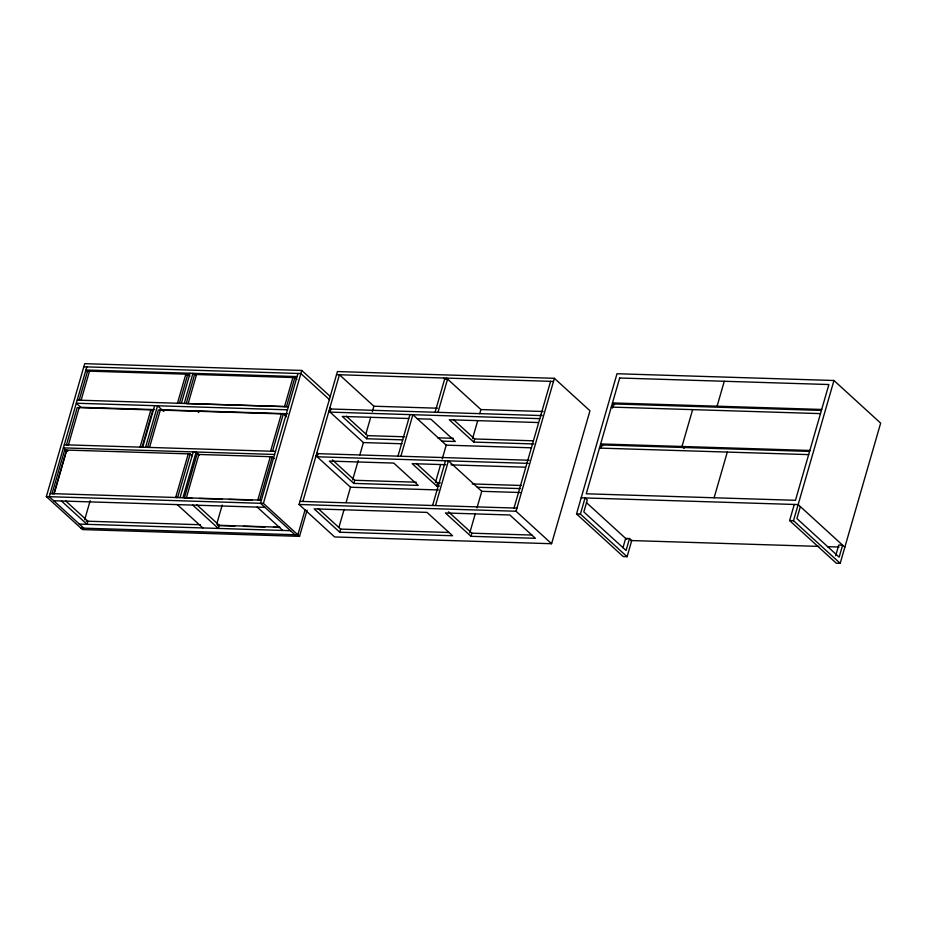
<?xml version="1.0" encoding="UTF-8"?>
<svg xmlns="http://www.w3.org/2000/svg" width="927" height="927" viewBox="0 0 927 927"><rect width="100%" height="100%" fill="white"/><g stroke="black" fill="none" stroke-linecap="round" stroke-linejoin="round"><path stroke-width="1.39" d="M307.104 510.117L299.537 536.351L82.48 529.584L46.35 496.605L84.716 363.674L301.773 370.441L330.464 396.629M86.814 366.883L49.258 496.698L83.801 528.158M79.154 400.174L87.555 371.101L187.799 374.218L189.873 376.119M54.114 493.685L66.709 450.07L190.197 453.917L192.271 455.806M81.101 400.232L89.49 371.159M79.166 407.66L68.378 445.053L66.443 444.983L77.231 407.602L152.781 409.954L141.993 447.347L140.058 447.277L150.846 409.896M84.67 519.746L90.174 500.673M142.654 447.208L154.647 405.667M145.562 447.301L157.555 405.759L163.824 411.484M147.578 447.428L158.366 410.035L283.314 413.94L286.431 416.779M149.514 447.486L160.301 410.105M177.474 403.233L185.863 374.16L186.976 375.18M179.409 403.303L187.799 374.218M181.344 403.361L190.035 373.245M184.253 403.454L192.943 373.338L195.018 375.226M188.158 403.604L196.559 374.52M190.197 453.917L177.613 497.532L175.678 497.475L188.262 453.859L189.375 454.867M180.035 497.625L193.187 452.063L196.095 452.156L199.224 455.018M182.943 497.718L196.095 452.156M186.304 498.077L198.888 454.462M216.709 524.126L222.213 505.041M270.58 451.264L281.379 413.871M284.531 406.605L292.932 377.532M257.741 500.302L270.325 456.687L271.437 457.706M272.526 451.322L283.314 413.94M294.867 377.59L286.478 406.663L186.223 403.546L194.612 374.462L294.867 377.59L296.941 379.479M259.676 500.371L272.26 456.744L196.953 454.404L184.369 498.019L192.016 498.262M297.973 373.465L260.499 503.28L294.96 534.74M299.537 536.351L263.407 503.373L301.773 370.441M299.062 504.473L337.428 371.553L554.392 378.309L589.966 410.788L551.6 543.72L334.635 536.953L299.062 504.473L516.026 511.24L551.6 543.72M302.862 501.449L339.433 374.751L373.894 406.223L437.521 408.204M316.953 452.643L318.065 453.662L317.161 456.779L528.32 463.361M329.838 407.984L330.951 409.004L330.058 412.121L539.769 418.656M305.041 509.977L297.868 534.833L80.811 528.066M338.923 527.382L344.114 509.375M346.119 502.457L350.51 487.22L316.049 455.76M352.608 479.954L358.204 460.568M359.803 455.03L363.407 442.561L328.946 411.101M365.898 433.917L370.696 417.301M372.295 411.762L373.894 406.223M339.722 532.214L314.16 508.865L426.999 512.388L452.573 535.736L339.722 532.214L340.626 529.097L318.251 508.668M353.813 483.407L329.363 461.078L393.778 463.083L418.228 485.412L353.813 483.407L354.717 480.29L332.387 459.896M402.781 439.873L366.71 438.749L367.602 435.632L346.339 416.211M397.973 456.154L409.966 414.612M400.881 456.235L412.874 414.705L446.223 445.145L531.298 447.799M435.076 412.248L444.67 379.016L443.558 377.996M437.984 412.341L447.579 379.108L444.67 379.016M435.423 482.538L440.626 464.531M442.225 458.992L446.223 445.145M439.433 486.072L436.629 485.991L437.532 482.874L416.269 463.454M432.712 505.088L445.505 460.777M435.62 505.18L448.413 460.87L481.762 491.31L520.29 492.515M472.527 438.633L477.729 420.638M479.722 413.709L480.928 409.56L446.466 378.089M533.778 443.952L473.732 442.086L474.636 438.969L453.373 419.549M469.769 532.851L475.366 513.465M476.965 507.926L481.762 491.31M470.974 536.304L445.412 512.967L509.815 514.972L535.389 538.309L470.974 536.304L471.878 533.187L448.436 511.797M514.021 508.031L550.592 381.333M516.026 511.24L554.392 378.309M622.956 547.718L625.644 538.413L629.526 538.541L631.739 540.568L627.092 556.687L623.222 556.559L576.536 513.94L617 373.743L833.964 380.499L880.65 423.129L840.186 563.326L836.305 563.21L789.619 520.58L794.277 504.462M627.092 556.687L580.406 514.056L585.053 497.938L587.278 499.966L583.825 511.936L626.073 550.499L629.526 538.541M600.951 447.718L601.75 444.948L809.538 451.426M612.388 408.112L613.593 403.952L821.38 410.429M692.62 409.63L681.982 446.478L684.08 448.39M717.092 406.2L724.277 381.275M714.114 497.776L727.301 452.075M840.186 563.326L793.5 520.696L833.964 380.499M800.372 506.617L796.919 518.575L839.155 557.139L842.608 545.18L838.738 545.064L835.667 555.69M83.824 366.791L300.869 373.558L329.56 399.746M336.524 374.67L553.5 381.426M297.069 376.582L85.91 370L87.694 371.623M821.693 409.456L612.48 402.932L614.578 404.844M611.275 407.092L820.499 413.616M480.928 409.56L543.106 411.495M77.219 400.116L288.378 406.698M330.951 409.004L542.11 415.586L540.997 414.566M287.474 409.815L76.327 403.233L80.765 407.289M80.684 407.289L154.531 409.583M160.313 409.769L287.579 413.732M408.633 418.494L342.248 416.42L366.71 438.749M417.312 418.761L430.881 419.178L455.331 441.507L441.773 441.09M537.903 422.515L449.282 419.757L473.732 442.086M367.602 435.632L404.775 436.791M437.648 437.811L453.373 438.309M474.636 438.969L533.245 440.8M809.862 450.464L600.65 443.94L602.735 445.852M599.445 448.089L808.657 454.612M363.407 442.561L401.936 443.766M64.334 444.775L275.481 451.356M318.065 453.662L529.224 460.244M274.589 454.462L63.43 447.88L66.987 451.136M445.76 464.705L412.179 463.662L436.629 485.991M450.916 464.867L525.018 467.173M354.717 480.29L416.269 482.202M437.532 482.874L440.429 482.955M472.249 483.952L521.438 485.481M477.312 487.254L520.603 488.599M350.51 487.22L438.471 489.966M581.183 497.822L798.147 504.578L844.833 547.208M50.243 493.581L261.402 500.163M299.954 501.368L516.93 508.123M199.166 498.483L222.016 499.19M229.166 499.421L252.028 500.128M46.35 496.605L263.407 503.373M576.536 513.94L580.406 514.056M789.619 520.58L793.5 520.696M53.696 500.754L264.948 507.336M86.037 521.159L200.302 524.728M217.648 525.261L279.838 527.208M340.626 529.097L449.132 532.48M471.878 533.187L531.994 535.064M217.741 525.528L234.89 526.061M243.465 526.327L264.89 527M273.465 527.266L279.178 527.44M630.766 540.534L818.796 546.397M827.475 546.663L839.051 547.034M79.27 524.091L290.51 530.684M586.49 502.666L626.814 539.479M284.172 413.627L286.304 415.574M272.26 456.744L274.334 458.645M196.651 410.58L198.784 412.527M257.196 507.092L282.758 530.441M196.883 504.891L219.247 525.319L218.355 528.436L192.781 505.088M177.289 504.601L202.851 527.95M66.709 450.07L67.822 451.078M65.55 500.8L87.914 521.217L87.022 524.334L61.449 500.997M64.67 450.001L52.074 493.616L54.021 493.685L66.605 450.07L64.67 450.001M619.676 378.007L586.258 493.79L795.47 500.302L828.889 384.531L619.676 378.007"/></g></svg>
